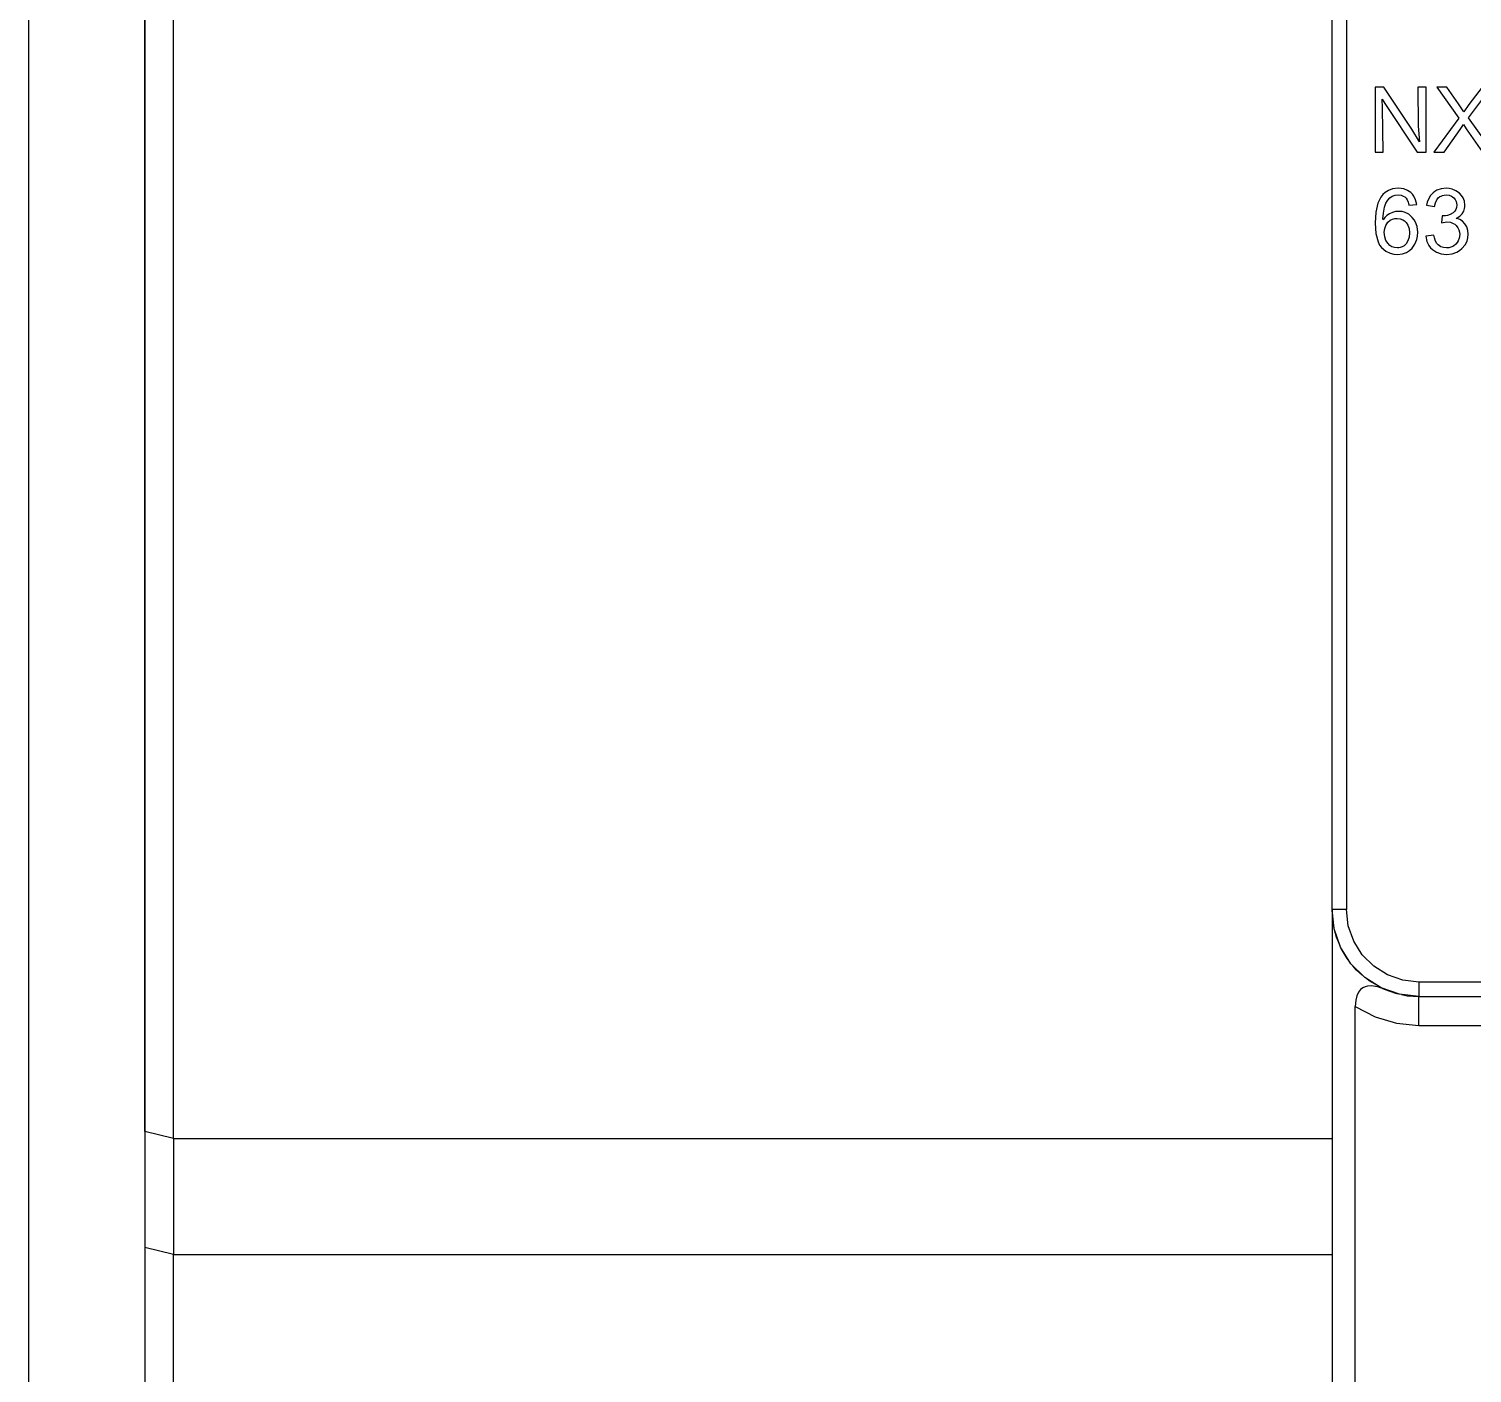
# Model space of a CAD drawing. Header units: millimetres. Extents: x 0 to 156, y 0 to 155.
# Drawn here: x 0 to 49.84, y 46.4 to 92.8 of the extents above; entities that cross this region are included whole.
import ezdxf

# ---------------------------------------------------------------- set-up
doc = ezdxf.new("R2010")
doc.units = ezdxf.units.MM

# ---------------------------------------------------------------- blocks, each defined once
blk = doc.blocks.new('CHINT_70dbcf6fe7c4519691b3c42ff544d895_FACE_0')
at = {"color": 7, "linetype": 'CONTINUOUS', "true_color": 0x40d9ff}
for p, q in [((4, 104.264), (4, 50.736)), ((4, 54.736), (4, 100.264)), ((5, 54.5), (5, 100.5)), ((46.746, 59.68), (46.8, 59.65)), ((47, 59.592), (47, 59.579)), ((5, 54.5), (4, 54.736)), ((4, 54.736), (4, 50.736)), ((5, 54.5), (45, 54.5)), ((5, 54.5), (5, 50.5)), ((5, 50.5), (4, 50.736)), ((5, 50.5), (45, 50.5))]:
    blk.add_line(p, q, dxfattribs=at)
for points in [[(4, 34.5), (3.454, 34.536), (2.954, 34.638), (2.202, 34.927), (1.505, 35.374), (1.047, 35.8), (0.649, 36.313), (0.355, 36.853), (0.179, 37.319), (0.051, 37.856), (0, 38.5), (0, 116.5), (0.043, 117.092), (0.152, 117.591), (0.386, 118.214), (0.636, 118.666), (1.107, 119.263), (1.693, 119.768), (2.38, 120.157), (3.134, 120.407), (4, 120.5)], [(45, 62.4), (45, 97.5), (45.5, 97.5), (45.5, 62.4), (45, 62.4)], [(46.771, 88.55), (46.746, 90.079), (46.727, 90.379), (46.821, 90.228), (47.945, 88.55), (48.249, 88.55), (48.249, 90.788), (47.964, 90.788), (47.977, 89.441), (48.023, 88.904), (47.758, 89.339), (46.789, 90.788), (46.487, 90.788), (46.487, 88.55), (46.771, 88.55)], [(48.871, 88.55), (49.429, 89.328), (49.536, 89.498), (49.635, 89.348), (50.198, 88.55), (50.564, 88.55), (49.718, 89.735), (50.502, 90.788), (50.18, 90.788), (49.73, 90.195), (49.551, 89.938), (49.373, 90.213), (48.967, 90.788), (48.615, 90.788), (49.381, 89.716), (48.514, 88.55), (48.871, 88.55)], [(47.387, 87.291), (47.286, 87.297), (47.088, 87.275), (46.948, 87.224), (46.834, 87.151), (46.758, 87.079), (46.69, 86.992), (46.586, 86.783), (46.512, 86.475), (46.487, 86.098), (46.512, 85.732), (46.588, 85.449), (46.644, 85.339), (46.714, 85.25), (46.859, 85.129), (47.004, 85.057), (47.129, 85.025), (47.262, 85.014), (47.435, 85.033), (47.574, 85.084), (47.674, 85.146), (47.764, 85.229), (47.864, 85.369), (47.93, 85.53), (47.954, 85.65), (47.962, 85.779), (47.941, 85.973), (47.886, 86.128), (47.835, 86.213), (47.772, 86.293), (47.651, 86.399), (47.527, 86.462), (47.418, 86.491), (47.302, 86.501), (47.195, 86.492), (47.091, 86.465), (46.987, 86.42), (46.894, 86.36), (46.82, 86.288), (46.765, 86.203), (46.759, 86.248), (46.773, 86.44), (46.814, 86.648), (46.863, 86.788), (46.924, 86.892), (46.993, 86.965), (47.08, 87.021), (47.175, 87.055), (47.286, 87.067), (47.385, 87.056), (47.458, 87.031), (47.512, 86.998), (47.557, 86.953), (47.596, 86.894), (47.627, 86.816), (47.64, 86.768), (47.649, 86.714), (47.924, 86.739), (47.885, 86.904), (47.824, 87.029), (47.775, 87.094), (47.718, 87.152), (47.608, 87.226), (47.481, 87.274), (47.387, 87.291)], [(48.767, 85.032), (48.949, 85.014), (49.151, 85.036), (49.313, 85.095), (49.403, 85.148), (49.486, 85.215), (49.596, 85.345), (49.662, 85.476), (49.692, 85.59), (49.703, 85.714), (49.69, 85.845), (49.652, 85.965), (49.588, 86.074), (49.503, 86.162), (49.413, 86.219), (49.351, 86.243), (49.283, 86.26), (49.414, 86.34), (49.493, 86.419), (49.546, 86.504), (49.578, 86.6), (49.587, 86.656), (49.59, 86.716), (49.573, 86.856), (49.529, 86.97), (49.474, 87.053), (49.402, 87.129), (49.281, 87.215), (49.144, 87.27), (49.044, 87.29), (48.937, 87.297), (48.768, 87.28), (48.62, 87.23), (48.554, 87.192), (48.493, 87.146), (48.398, 87.044), (48.326, 86.918), (48.291, 86.821), (48.266, 86.714), (48.54, 86.664), (48.572, 86.799), (48.619, 86.9), (48.671, 86.966), (48.725, 87.01), (48.764, 87.031), (48.818, 87.051), (48.877, 87.063), (48.943, 87.067), (49.045, 87.055), (49.122, 87.026), (49.165, 87.001), (49.205, 86.968), (49.258, 86.905), (49.289, 86.842), (49.304, 86.785), (49.309, 86.721), (49.299, 86.634), (49.276, 86.567), (49.241, 86.513), (49.214, 86.481), (49.181, 86.451), (49.082, 86.388), (48.986, 86.356), (48.922, 86.347), (48.853, 86.347), (48.809, 86.35), (48.777, 86.11), (48.97, 86.138), (49.094, 86.123), (49.187, 86.087), (49.238, 86.055), (49.284, 86.015), (49.347, 85.936), (49.384, 85.858), (49.402, 85.787), (49.408, 85.708), (49.393, 85.579), (49.355, 85.481), (49.32, 85.425), (49.276, 85.373), (49.19, 85.304), (49.107, 85.263), (49.032, 85.245), (48.949, 85.238), (48.844, 85.25), (48.762, 85.279), (48.715, 85.307), (48.67, 85.342), (48.611, 85.409), (48.56, 85.503), (48.533, 85.583), (48.511, 85.679), (48.237, 85.642), (48.276, 85.461), (48.343, 85.321), (48.399, 85.247), (48.465, 85.181), (48.606, 85.088), (48.767, 85.032)], [(47.165, 86.253), (47.247, 86.26), (47.358, 86.247), (47.442, 86.214), (47.503, 86.174), (47.559, 86.12), (47.623, 86.024), (47.664, 85.907), (47.68, 85.76), (47.664, 85.608), (47.623, 85.485), (47.559, 85.385), (47.487, 85.314), (47.418, 85.272), (47.35, 85.249), (47.305, 85.241), (47.256, 85.238), (47.157, 85.249), (47.069, 85.282), (47, 85.328), (46.934, 85.393), (46.863, 85.501), (46.819, 85.626), (46.803, 85.779), (46.818, 85.915), (46.855, 86.016), (46.888, 86.072), (46.929, 86.123), (47.012, 86.193), (47.093, 86.234), (47.165, 86.253)], [(45, 62.4), (45, 38.5), (45.8, 38.5), (45.8, 59.059)], [(45.07, 61.781), (45.043, 61.887), (45, 62.4)], [(48, 59.4), (47.332, 59.475), (46.698, 59.697), (46.13, 60.055), (45.655, 60.53), (45.297, 61.098), (45.075, 61.732), (45, 62.4)], [(48, 59.9), (47.444, 59.963), (46.915, 60.148), (46.441, 60.445), (46.045, 60.841), (45.748, 61.315), (45.563, 61.844), (45.5, 62.4)], [(45.279, 61.151), (45.155, 61.447), (45.101, 61.658)], [(45.609, 60.603), (45.519, 60.713), (45.317, 61.059), (45.308, 61.081)], [(46.042, 60.142), (45.845, 60.31), (45.722, 60.462)], [(46.566, 59.78), (46.282, 59.938), (46.188, 60.018)], [(48, 59.4), (55.4, 59.4), (55.4, 59.9), (48, 59.9), (48, 59.4)], [(46.8, 59.65), (46.58, 59.73), (46.348, 59.767), (46.227, 59.76), (46.141, 59.737), (46.06, 59.696), (45.986, 59.637), (45.917, 59.549), (45.858, 59.428), (45.818, 59.274), (45.8, 59.059)], [(46.8, 59.65), (47.187, 59.512), (47.285, 59.492)], [(47.402, 59.467), (47.59, 59.428), (48, 59.4)], [(48, 58.4), (48, 58.623), (48, 58.834), (48, 59.023), (48, 59.182), (48, 59.301), (48, 59.375), (48, 59.4)], [(45.8, 59.059), (46.486, 58.698), (47.228, 58.475), (48, 58.4)], [(48, 58.4), (55.4, 58.4), (55.4, 58.5)], [(4, 50.736), (4, 38.5), (5, 38.5), (5, 50.5)]]:
    blk.add_lwpolyline(points, dxfattribs=at)
blk = doc.blocks.new('CHINT_70dbcf6fe7c4519691b3c42ff544d895')
at = {"true_color": 0x40d9ff}
blk.add_blockref('CHINT_70dbcf6fe7c4519691b3c42ff544d895_FACE_0', (0, 0), dxfattribs=at)

msp = doc.modelspace()

# ---------------------------------------------------------------- block references
at = {"true_color": 0x40d9ff}
msp.add_blockref('CHINT_70dbcf6fe7c4519691b3c42ff544d895', (0, 0), dxfattribs=at)

doc.saveas('drawing.dxf')
